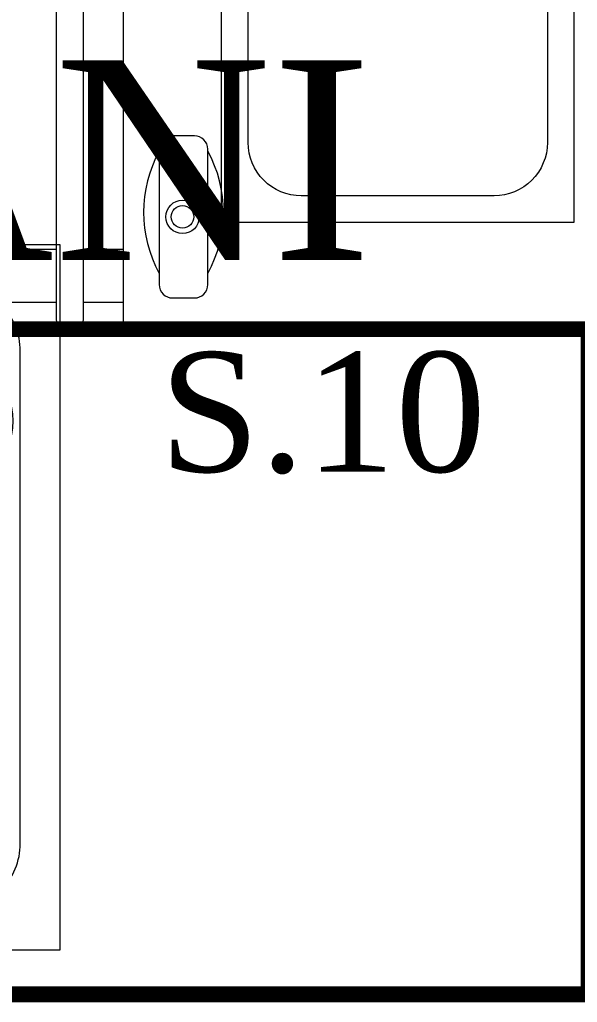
# Model space of a CAD drawing. Header units: millimetres. Extents: x -29311 to -3405, y 28913 to 42880.
# Drawn here: x -16719 to -16677.1, y 39475.1 to 39549 of the extents above; entities that cross this region are included whole.
import ezdxf
from ezdxf.enums import TextEntityAlignment as Align

# ---------------------------------------------------------------- set-up
doc = ezdxf.new("R2010")
doc.units = ezdxf.units.MM
doc.layers.add('A-YAZI', color=136, linetype='Continuous')
for name, color, linetype, lineweight in [('MIM_İnsan', 251, 'Continuous', 9), ('MIM_mobilya', 251, 'Continuous', 9), ('MIM_Selinoks', 251, 'Continuous', 9), ('OC-Mutfak Ekipman', 157, 'Continuous', 0), ('TES_SU', 150, 'Continuous', 25)]:
    doc.layers.add(name, color=color, linetype=linetype, lineweight=lineweight)
doc.styles.add('YAZ-50', font='times.ttf', dxfattribs={"width": 0.9})

# ---------------------------------------------------------------- blocks, each defined once
blk = doc.blocks.new('salatabar-150')
at = {"layer": 'OC-Mutfak Ekipman'}
for points in [[(-17466.053, 32009.948), (-17466.053, 32159.948), (-17536.053, 32159.948), (-17536.053, 32009.948)], [(-17528.659, 32017.969), (-17528.659, 32050.469), (-17502.159, 32050.469), (-17502.159, 32017.969)]]:
    blk.add_lwpolyline(points, close=True, dxfattribs=at)
for points in [[(-17540.053, 32009.686), (-17540.053, 32009.686, -0.414214), (-17541.053, 32010.686), (-17541.053, 32158.686, -0.414214), (-17540.053, 32159.686), (-17540.053, 32159.686, -0.414214), (-17539.053, 32158.686), (-17539.053, 32010.686, -0.414214)], [(-17526.659, 32023.969), (-17526.659, 32044.469, -0.414214), (-17522.659, 32048.469), (-17508.159, 32048.469, -0.414214), (-17504.159, 32044.469), (-17504.159, 32023.969, -0.414214), (-17508.159, 32019.969), (-17522.659, 32019.969, -0.414214)], [(-17532.345, 32012.294), (-17530.686, 32012.294, 0.414214), (-17529.686, 32013.294), (-17529.686, 32023.483, 0.414214), (-17530.686, 32024.483), (-17532.345, 32024.483, 0.414214), (-17533.345, 32023.483), (-17533.345, 32013.294, 0.414214)]]:
    blk.add_lwpolyline(points, format="xyb", close=True, dxfattribs=at)
for points in [[(-17547.053, 32015.948), (-17541.053, 32015.948)], [(-17539.053, 32015.948), (-17536.053, 32015.948), (-17536.053, 32011.948), (-17539.053, 32011.948)], [(-17541.053, 32011.948), (-17547.053, 32011.948)]]:
    blk.add_lwpolyline(points, dxfattribs=at)
at = {"layer": 'OC-Mutfak Ekipman', "const_width": 1.2}
blk.add_lwpolyline([(-17565.053, 31959.948), (-17565.053, 32009.948), (-17501.053, 32009.948), (-17501.053, 31959.948)], close=True, dxfattribs=at)
at = {"layer": 'OC-Mutfak Ekipman'}
for radius in [1.256, 0.848]:
    blk.add_circle((-17531.588, 32018.389), radius, dxfattribs=at)
for centre, start, end in [((-17524.88, 32018.732), 151.46328, 208.53672), ((-17538.15, 32018.732), 331.46328, 28.53672)]:
    blk.add_arc(centre, 9.635, start, end, dxfattribs=at)
blk = doc.blocks.new('160718_A$C2F7A1A77')
at = {"layer": 'MIM_mobilya'}
for p, q in [((29.179, 28.08), (29.919, 28.08)), ((3.423, 27.472), (4.163, 27.472)), ((5.717, 27.472), (6.457, 27.472))]:
    blk.add_line(p, q, dxfattribs=at)
blk.add_lwpolyline([(0, 37), (0, 0), (53, 0), (53, 37)], close=True, dxfattribs=at)
blk.add_lwpolyline([(3, 29), (3, 8, 0.414214), (8, 3), (45, 3, 0.414214), (50, 8), (50, 29, 0.414214), (45, 34), (8, 34, 0.414214)], format="xyb", close=True, dxfattribs=at)
for points in [[(3.186, 18.992), (3.169, 18.683), (3.186, 18.33), (3.311, 17.408), (3.34, 17.406)], [(3.458, 18.992), (3.475, 18.683), (3.458, 18.33), (3.413, 17.408), (3.334, 17.406)], [(3.657, 18.991), (3.64, 18.682), (3.657, 18.329), (3.782, 17.407), (3.811, 17.405)], [(3.929, 18.991), (3.946, 18.682), (3.929, 18.329), (3.883, 17.407), (3.805, 17.405)], [(4.127, 18.99), (4.111, 18.681), (4.127, 18.329), (4.173, 17.407), (4.252, 17.404)], [(4.4, 18.99), (4.416, 18.681), (4.4, 18.329), (4.274, 17.407), (4.245, 17.404)], [(29.337, 17.089), (29.483, 16.959), (29.608, 16.959), (29.76, 17.089)]]:
    blk.add_lwpolyline(points, dxfattribs=at)
for centre, radius in [((17.512, 21.815), 11), ((39.753, 23.821), 9), ((17.512, 21.815), 8), ((39.753, 23.821), 5), ((39.753, 23.821), 4), ((39.753, 8.566), 5), ((39.753, 8.566), 4)]:
    blk.add_circle(centre, radius, dxfattribs=at)
for centre, radius, start, end in [((51.23, 25.322), 22.223, 172.87288, 189.91367), ((7.867, 25.335), 22.223, 350.08633, 7.09537), ((25.474, 24.715), 22.223, 172.87288, 189.91367), ((-17.889, 24.727), 22.223, 350.08633, 7.09537), ((27.768, 24.715), 22.223, 172.87288, 189.91367), ((-8.492, 25.025), 15.149, 348.68902, 9.29885), ((2.745, 20.756), 0.849, 339.99038, 9.01405), ((4.84, 20.768), 0.849, 170.98595, 200.00962), ((5.079, 19.314), 1.92, 143.14746, 189.66172), ((2.506, 19.326), 1.92, 350.33828, 36.85254), ((3.321, 18.546), 0.466, 72.94526, 106.86009), ((3.557, 18.862), 0.163, 52.25716, 127.4765), ((4.028, 18.862), 0.163, 52.25716, 127.4765)]:
    blk.add_arc(centre, radius, start, end, dxfattribs=at)
for points in [[(5.877, 20.889), (5.775, 18.493), (5.875, 17.288), (6.179, 17.561), (6.559, 17.955), (6.735, 19.699), (6.362, 22.053)], [(29.339, 21.497), (29.118, 20.869), (28.462, 19.994), (29.337, 17.089)], [(29.758, 21.497), (29.979, 20.869), (30.635, 19.994), (29.76, 17.089)]]:
    blk.add_spline(points, degree=3, dxfattribs=at)
blk = doc.blocks.new('160718_InsanKadın')
at = {"layer": 'MIM_İnsan', "rotation": 270}
blk.add_blockref('160718_A$C2F7A1A77', (0, 53), dxfattribs=at)

msp = doc.modelspace()

# ---------------------------------------------------------------- block references
at = {"layer": 'MIM_Selinoks', "rotation": 179.9999999999887}
msp.add_blockref('160718_InsanKadın', (-16715.954, 39532.063), dxfattribs=at)
at = {"layer": 'TES_SU'}
msp.add_blockref('salatabar-150', (824.83, 7515.77), dxfattribs=at)

# ---------------------------------------------------------------- texts
at = {"layer": 'A-YAZI', "style": 'YAZ-50'}
msp.add_text('SALATA BAR ALANI', height=15, dxfattribs=at).set_placement((-16801.397, 39530.926), align=Align.CENTER)
at = {"layer": 'A-YAZI', "color": 7, "style": 'YAZ-50'}
msp.add_text('S.10', height=9, dxfattribs=at).set_placement((-16696.233, 39514.996), align=Align.CENTER)

doc.saveas('drawing.dxf')
